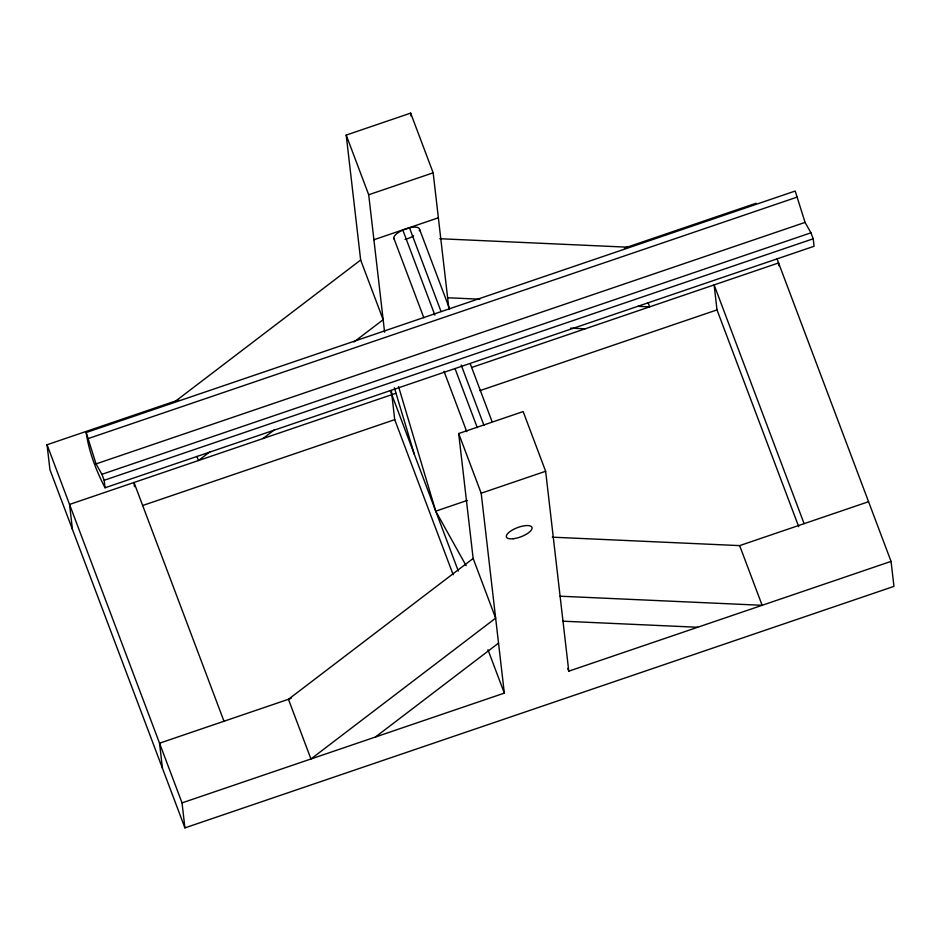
<?xml version="1.0" encoding="UTF-8"?>
<svg xmlns="http://www.w3.org/2000/svg" width="941" height="941" viewBox="0 0 941 941"><rect width="100%" height="100%" fill="white"/><g stroke="black" fill="none" stroke-linecap="round" stroke-linejoin="round"><path stroke-width="1.41" d="M175.967 400.842L360.662 260.022L346.206 135.081L410.664 113.12L433.154 172.815L448.904 308.86M210.149 451.621L198.457 460.537L196.928 456.467M353.934 341.995L383.163 319.705L360.662 260.022M262.915 438.577L274.537 429.719M473.147 558.46L288.452 699.292L310.942 758.975L495.648 618.155L473.147 558.46L458.69 433.53L523.149 411.57L545.639 471.265L568.776 671.168L891.056 561.389L777.043 258.881M375.4 737.026L498.53 643.138M394.408 239.296A13.668 4.905 -20.7 0 1 402.819 230.075L409.488 227.804A13.668 4.905 -20.7 0 1 419.31 230.816M384.598 332.197L368.707 194.763L433.154 172.815M373.906 239.743L438.365 217.794M891.056 561.389L893.95 586.384L184.918 827.88L49.944 469.735L47.05 444.752L178.708 399.913M624.424 248.095L756.082 203.256M86.172 432.531L795.204 191.035L805.061 222.405L810.942 232.815L813.2 238.779L814.059 246.283L105.039 487.767C96.147 470.571 88.936 451.751 86.172 432.531L96.041 463.901L101.922 474.311L104.169 480.275L105.039 487.767M88.419 438.494L797.45 196.998M96.041 463.901L805.061 222.405M101.922 474.311L810.942 232.815M104.169 480.275L813.2 238.779M395.949 393.267L69.552 504.435L72.433 529.43M471.535 367.519L778.572 262.951L778.889 265.727M142.444 505.588L394.726 419.662L391.35 390.503M479.969 390.621L717.007 309.895L714.113 284.9L804.108 523.655M184.918 827.88L182.036 802.885L504.317 693.117L481.192 493.213L545.639 471.265M398.572 386.657L435.73 511.163L467.277 500.412M291.192 698.351L159.535 743.202L162.428 768.185M552.249 537.17L739.65 545.615L868.567 501.706M439.765 238.72L627.165 247.165M447.61 297.756L479.828 299.203M637.951 306.331L649.655 306.86L648.126 302.79M570.564 328.15L585.208 328.809M560.095 596.206L762.139 605.298L739.65 545.615M562.989 621.189L697.693 627.259M435.73 511.163L466.136 565.694M717.007 309.895L798.721 526.689M419.604 229.381L449.598 308.966M470.288 363.849L492.014 421.486M409.488 227.804L441.035 311.506M461.208 365.026L483.968 425.391M402.819 230.075L434.883 315.153M455.056 368.66L477.287 427.673M567.752 668.451L568.776 671.168M393.82 238.155L423.815 317.74M443.987 371.26L466.748 431.637M346.206 135.081L368.707 194.763M458.69 433.53L481.192 493.213M390.303 390.597L458.302 571.022M487.956 649.702L504.317 693.117M394.726 419.662L453.162 574.716M133.998 482.486L223.993 721.241M47.05 444.752L182.036 802.885M394.35 387.727L414.334 454.362M410.664 113.12L410.994 116.037M134.163 483.874L134.481 486.65M413.664 235.897A13.668 4.905 -20.7 0 1 405.042 239.449M513.257 538.734A13.668 4.905 -20.7 0 0 532.088 527.819A13.668 4.905 -20.7 0 0 512.257 530.077A13.668 4.905 -20.7 0 0 513.257 538.734"/></g></svg>
